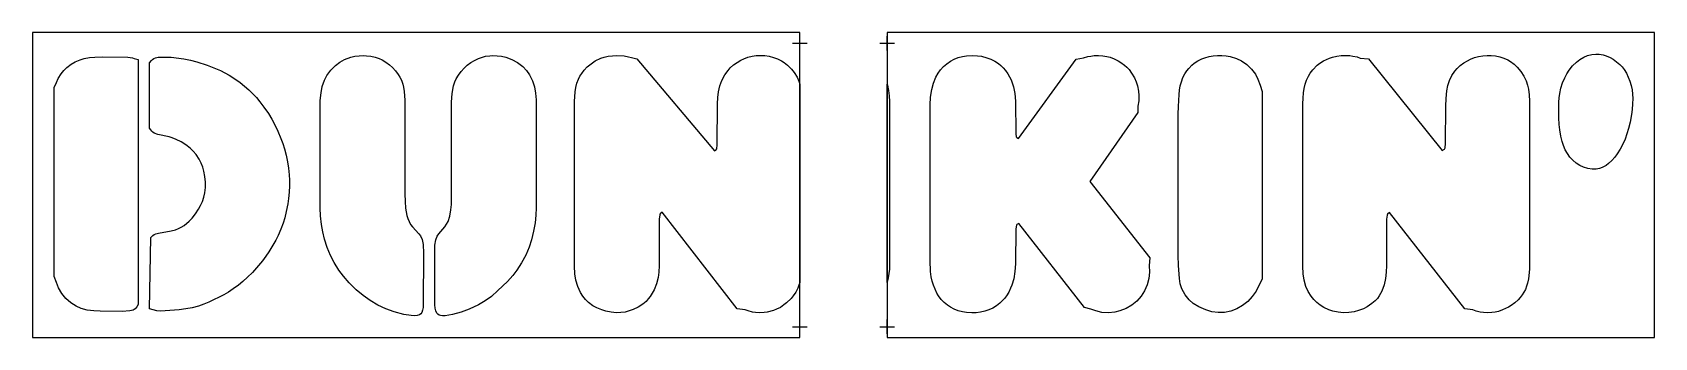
# Model space of a CAD drawing. Header units: inches. Extents: x 0 to 223, y 0 to 42.
import ezdxf

# ---------------------------------------------------------------- set-up
doc = ezdxf.new("R2010")
doc.units = ezdxf.units.IN
doc.header["$MEASUREMENT"] = 0
doc.layers.add('CUT', color=1, linetype='Continuous')
doc.layers.add('REG', color=5, linetype='Continuous')

msp = doc.modelspace()

# ---------------------------------------------------------------- linework, layer by layer
at = {"layer": 'CUT'}
for points in [[(3.93, 36.29), (4.31, 36.76), (4.73, 37.18), (5.33, 37.63), (5.86, 37.93), (6.55, 38.22), (7.12, 38.39), (7.84, 38.53), (8.58, 38.6), (9.64, 38.63), (13.11, 38.6), (13.77, 38.5), (13.98, 38.4), (14.53, 38.27), (14.53, 4.57), (14.34, 4.22), (14.14, 3.95), (13.86, 3.78), (13.37, 3.66), (12.35, 3.61), (9.32, 3.62), (8.42, 3.67), (7.54, 3.79), (6.69, 4.02), (6.01, 4.31), (5.26, 4.79), (4.59, 5.39), (4.02, 6.09), (3.56, 6.86), (3.29, 7.56), (3, 8.42), (3, 34.4), (3.32, 35.11), (3.55, 35.65)], [(23.78, 21.41), (23.72, 22.15), (23.58, 22.89), (23.41, 23.46), (23.19, 24.02), (22.91, 24.56), (22.49, 25.18), (22.1, 25.65), (21.67, 26.07), (21.07, 26.53), (20.43, 26.93), (19.76, 27.28), (19.21, 27.5), (18.78, 27.64), (17.22, 27.97), (16.74, 28.14), (16.55, 28.26), (16.4, 28.42), (16.29, 28.61), (16.11, 28.84), (16.11, 37.81), (16.37, 38.13), (16.51, 38.29), (16.69, 38.42), (16.91, 38.51), (17.29, 38.58), (17.71, 38.61), (19.05, 38.57), (20.82, 38.35), (21.71, 38.18), (22.59, 37.97), (24.03, 37.51), (25.85, 36.76), (27.06, 36.11), (27.83, 35.62), (28.57, 35.09), (29.17, 34.62), (29.73, 34.11), (30.8, 33.02), (31.28, 32.44), (31.83, 31.7), (32.44, 30.82), (32.92, 30.04), (33.28, 29.37), (33.73, 28.4), (34.16, 27.42), (34.43, 26.71), (34.67, 25.98), (34.89, 25.1), (35.07, 24.2), (35.2, 23.31), (35.3, 22.41), (35.34, 21.66), (35.34, 20.9), (35.3, 20.01), (35.21, 19.13), (35.1, 18.4), (34.9, 17.37), (34.68, 16.49), (34.45, 15.76), (34.13, 14.9), (33.77, 14.07), (33.44, 13.4), (32.52, 11.82), (32.09, 11.19), (31.64, 10.58), (30.23, 8.97), (29.58, 8.32), (28.91, 7.71), (28.32, 7.23), (27.58, 6.69), (26.95, 6.27), (26.29, 5.89), (24.25, 4.87), (23.54, 4.58), (22.83, 4.34), (21.95, 4.11), (21.07, 3.94), (20.18, 3.83), (18.25, 3.67), (17.66, 3.65), (17.12, 3.69), (16.11, 3.96), (16.26, 13.79), (16.55, 14.06), (16.74, 14.19), (16.97, 14.28), (17.35, 14.38), (19.08, 14.67), (19.65, 14.84), (20.06, 15), (20.46, 15.2), (20.84, 15.43), (21.53, 16), (21.95, 16.43), (22.42, 17.02), (22.84, 17.66), (23.12, 18.19), (23.36, 18.75), (23.55, 19.32), (23.68, 19.91), (23.77, 20.66)], [(39.6, 16.76), (39.55, 17.81), (39.54, 31.44), (39.57, 32.65), (39.67, 33.69), (39.85, 34.57), (40.14, 35.42), (40.49, 36.09), (41.02, 36.82), (41.65, 37.46), (42.25, 37.91), (42.91, 38.27), (43.75, 38.58), (44.33, 38.71), (44.91, 38.79), (45.5, 38.81), (45.94, 38.79), (46.53, 38.71), (47.11, 38.58), (47.67, 38.39), (48.08, 38.21), (48.59, 37.91), (49.08, 37.55), (49.52, 37.15), (49.93, 36.71), (50.29, 36.23), (50.52, 35.84), (50.72, 35.44), (50.91, 34.88), (51.02, 34.45), (51.11, 33.86), (51.18, 32.66), (51.19, 19.79), (51.22, 18.73), (51.29, 17.83), (51.48, 16.8), (51.61, 16.38), (51.78, 15.97), (51.99, 15.58), (52.24, 15.22), (53.13, 14.3), (53.37, 13.99), (53.59, 13.52), (53.71, 12.83), (53.74, 11.63), (53.73, 4.6), (53.7, 4.16), (53.64, 3.77), (53.52, 3.44), (53.39, 3.27), (53.22, 3.15), (52.9, 3.04), (52.51, 3), (52.08, 3.02), (51.05, 3.18), (49.74, 3.54), (48.6, 3.96), (47.5, 4.48), (46.45, 5.09), (45.45, 5.78), (44.52, 6.57), (43.55, 7.54), (42.75, 8.45), (42.11, 9.3), (41.46, 10.34), (40.97, 11.28), (40.5, 12.39), (40.13, 13.54), (39.9, 14.56), (39.73, 15.58)], [(58.27, 35.61), (58.57, 36.13), (58.93, 36.62), (59.33, 37.07), (59.77, 37.48), (60.25, 37.84), (60.76, 38.15), (61.3, 38.41), (61.72, 38.56), (62.29, 38.71), (62.87, 38.79), (63.31, 38.81), (63.9, 38.79), (64.48, 38.71), (65.06, 38.58), (65.91, 38.28), (66.7, 37.85), (67.41, 37.31), (67.92, 36.76), (68.34, 36.15), (68.74, 35.34), (69, 34.49), (69.17, 33.62), (69.25, 32.73), (69.27, 31.67), (69.26, 17.88), (69.2, 16.83), (69.09, 15.8), (68.89, 14.64), (68.62, 13.46), (68.3, 12.45), (67.82, 11.35), (67.24, 10.28), (66.58, 9.26), (66.03, 8.53), (65.31, 7.74), (64, 6.46), (63.09, 5.66), (62.22, 5.05), (61.3, 4.52), (60.06, 3.93), (58.93, 3.48), (57.77, 3.16), (56.76, 3.01), (56.36, 3), (56.11, 3.03), (55.9, 3.1), (55.72, 3.22), (55.58, 3.37), (55.44, 3.69), (55.36, 4.07), (55.33, 4.5), (55.32, 11.38), (55.34, 12.74), (55.44, 13.45), (55.63, 13.94), (55.86, 14.27), (56.7, 15.23), (56.94, 15.59), (57.14, 15.99), (57.38, 16.69), (57.54, 17.57), (57.6, 18.32), (57.62, 19.38), (57.63, 32.4), (57.71, 33.61), (57.9, 34.63), (58.09, 35.2)], [(78.84, 3.63), (78.27, 3.8), (77.58, 4.09), (77.06, 4.38), (76.45, 4.83), (76.02, 5.24), (75.65, 5.71), (75.34, 6.22), (74.97, 7.04), (74.72, 7.91), (74.58, 8.79), (74.51, 9.84), (74.5, 32.49), (74.59, 33.84), (74.69, 34.43), (74.85, 35), (75.06, 35.56), (75.27, 35.96), (75.51, 36.34), (75.87, 36.82), (76.28, 37.26), (76.62, 37.56), (77.35, 38.07), (78.16, 38.44), (78.59, 38.58), (79.17, 38.71), (79.75, 38.79), (80.34, 38.83), (81.37, 38.77), (81.95, 38.66), (82.37, 38.53), (83.11, 38.37), (93.77, 25.69), (93.97, 25.8), (94.07, 25.98), (94.14, 26.55), (94.17, 32.16), (94.22, 33.06), (94.31, 33.8), (94.51, 34.67), (94.78, 35.38), (95.2, 36.17), (95.64, 36.78), (95.94, 37.11), (96.39, 37.52), (96.87, 37.87), (97.39, 38.18), (97.79, 38.37), (98.35, 38.57), (98.93, 38.71), (99.51, 38.8), (100.1, 38.82), (100.7, 38.8), (101.29, 38.71), (101.87, 38.56), (102.43, 38.36), (102.97, 38.09), (103.35, 37.85), (103.82, 37.48), (104.35, 36.95), (104.72, 36.48), (105.11, 35.84), (105.36, 35.29), (105.5, 34.86), (105.5, 7.58), (105.38, 7.21), (105.21, 6.79), (104.93, 6.26), (104.59, 5.76), (104.31, 5.4), (103.68, 4.77), (103.32, 4.49), (102.82, 4.16), (102.28, 3.89), (101.87, 3.73), (101.02, 3.5), (100.58, 3.45), (99.99, 3.42), (99.41, 3.46), (98.97, 3.52), (98.4, 3.67), (97.98, 3.82), (96.88, 3.98), (86.58, 17.26), (86.29, 17.02), (86.23, 16.88), (86.16, 16.3), (86.14, 9.92), (86.11, 9.02), (86.02, 8.28), (85.81, 7.41), (85.47, 6.58), (84.93, 5.67), (84.66, 5.32), (84.35, 4.99), (83.9, 4.6), (83.27, 4.19), (82.6, 3.87), (82.04, 3.66), (81.47, 3.52), (80.89, 3.44), (80.3, 3.43), (79.57, 3.48)], [(151.92, 34.64), (152.07, 33.91), (152.11, 33.32), (152.09, 32.57), (151.97, 31.83), (151.97, 30.97), (145.38, 21.47), (153.62, 10.98), (153.53, 9.91), (153.56, 9.02), (153.47, 8.14), (153.24, 7.28), (152.89, 6.45), (152.41, 5.68), (151.82, 5), (151.12, 4.44), (150.34, 3.99), (149.51, 3.66), (148.79, 3.5), (147.91, 3.42), (147.03, 3.47), (146.17, 3.66), (145.48, 3.92), (144.65, 4.15), (135.59, 15.72), (135.35, 15.58), (135.28, 15.47), (135.2, 14.96), (135.15, 10.14), (135.07, 9.1), (134.9, 8.08), (134.66, 7.22), (134.48, 6.81), (134.21, 6.27), (133.89, 5.76), (133.62, 5.4), (133, 4.75), (132.53, 4.38), (132.02, 4.06), (131.48, 3.82), (130.91, 3.63), (130.33, 3.51), (129.75, 3.43), (129.16, 3.41), (128.42, 3.46), (127.84, 3.55), (127.27, 3.7), (126.72, 3.92), (126.19, 4.2), (125.82, 4.45), (125.36, 4.83), (124.94, 5.26), (124.58, 5.74), (124.35, 6.12), (124.08, 6.65), (123.86, 7.21), (123.69, 7.78), (123.57, 8.37), (123.48, 9.11), (123.4, 10.61), (123.41, 32.05), (123.48, 33.1), (123.63, 34.14), (123.86, 35.01), (124.2, 35.85), (124.5, 36.37), (124.85, 36.86), (125.26, 37.3), (125.71, 37.69), (126.2, 38.03), (126.73, 38.32), (127.28, 38.54), (127.85, 38.69), (128.43, 38.79), (129.17, 38.83), (129.91, 38.79), (130.49, 38.71), (131.21, 38.52), (131.77, 38.31), (132.3, 38.05), (132.81, 37.72), (133.15, 37.44), (133.47, 37.12), (133.76, 36.78), (134.11, 36.28), (134.53, 35.48), (134.7, 35.06), (134.87, 34.49), (135.04, 33.6), (135.14, 32.56), (135.2, 28.06), (135.26, 27.65), (135.32, 27.53), (135.55, 27.38), (143.5, 38.33), (144.5, 38.5), (145.07, 38.67), (145.51, 38.75), (145.96, 38.81), (146.55, 38.82), (147.14, 38.78), (147.72, 38.68), (148.15, 38.57), (148.71, 38.36), (149.25, 38.1), (149.63, 37.87), (150.11, 37.51), (150.44, 37.21), (150.75, 36.88), (151.11, 36.39), (151.49, 35.75), (151.74, 35.2)], [(165.52, 38.42), (166.2, 38.1), (166.93, 37.58), (167.58, 36.96), (168.13, 36.24), (168.48, 35.58), (168.77, 34.74), (169.04, 33.86), (169.04, 8.05), (168.6, 7.18), (168.21, 6.37), (167.69, 5.64), (167.07, 4.99), (166.36, 4.42), (165.59, 3.97), (164.76, 3.65), (163.89, 3.47), (163.02, 3.45), (162.15, 3.56), (161.29, 3.8), (160.33, 4.22), (159.57, 4.71), (159.02, 5.2), (158.45, 5.9), (158.22, 6.29), (158.03, 6.69), (157.8, 7.4), (157.67, 8.14), (157.55, 9.93), (157.51, 11.29), (157.51, 30.73), (157.54, 31.79), (157.64, 33.44), (157.7, 34.04), (157.8, 34.63), (157.96, 35.21), (158.17, 35.78), (158.44, 36.31), (158.68, 36.69), (158.96, 37.04), (159.38, 37.47), (159.73, 37.75), (160.23, 38.07), (160.76, 38.35), (161.18, 38.51), (161.75, 38.67), (162.33, 38.78), (162.91, 38.83), (163.5, 38.82), (164.09, 38.77), (164.67, 38.68)], [(178.78, 3.63), (178.22, 3.81), (177.54, 4.13), (177.03, 4.44), (176.57, 4.82), (176.14, 5.24), (175.77, 5.71), (175.38, 6.35), (175.07, 7.04), (174.84, 7.91), (174.71, 8.79), (174.64, 9.84), (174.63, 32.19), (174.67, 32.95), (174.74, 33.69), (174.84, 34.29), (174.98, 34.87), (175.17, 35.44), (175.42, 35.98), (175.65, 36.37), (176.01, 36.85), (176.64, 37.49), (177, 37.77), (177.5, 38.09), (178.32, 38.46), (178.74, 38.6), (179.32, 38.73), (179.91, 38.81), (180.5, 38.83), (181.09, 38.81), (181.53, 38.75), (182.11, 38.62), (182.53, 38.47), (183.67, 38.36), (193.81, 25.74), (194.1, 25.94), (194.2, 26.13), (194.27, 26.7), (194.3, 31.86), (194.35, 32.91), (194.45, 33.95), (194.59, 34.69), (194.81, 35.4), (195.13, 36.07), (195.55, 36.68), (195.85, 37.02), (196.29, 37.43), (196.76, 37.8), (197.27, 38.11), (197.68, 38.31), (198.23, 38.53), (198.8, 38.68), (199.38, 38.78), (199.97, 38.83), (200.56, 38.82), (201.15, 38.76), (201.73, 38.64), (202.29, 38.46), (202.83, 38.21), (203.21, 37.98), (203.69, 37.62), (204.12, 37.21), (204.6, 36.63), (205.01, 35.99), (205.34, 35.32), (205.53, 34.75), (205.66, 34.17), (205.75, 33.43), (205.8, 32.53), (205.82, 11.4), (205.79, 9.42), (205.65, 8.07), (205.53, 7.49), (205.41, 7.06), (205.25, 6.64), (205.05, 6.24), (204.81, 5.87), (204.53, 5.51), (204.23, 5.18), (203.78, 4.77), (203.3, 4.41), (202.92, 4.17), (202.1, 3.8), (201.53, 3.61), (201.09, 3.52), (200.65, 3.45), (200.06, 3.42), (199.47, 3.45), (199.03, 3.51), (198.46, 3.65), (198.04, 3.8), (196.9, 3.94), (186.57, 17.23), (186.3, 17), (186.24, 16.86), (186.17, 16.3), (186.15, 9.91), (186.11, 9.01), (186.02, 8.12), (185.84, 7.24), (185.53, 6.39), (185.16, 5.75), (184.89, 5.39), (184.58, 5.06), (184.13, 4.67), (183.51, 4.25), (182.97, 3.97), (182.28, 3.71), (181.7, 3.56), (180.98, 3.45), (180.24, 3.42), (179.51, 3.48)], [(212.28, 37.91), (212.75, 38.27), (213.26, 38.57), (213.8, 38.8), (214.37, 38.94), (214.94, 39), (215.37, 38.99), (215.94, 38.9), (216.36, 38.77), (216.9, 38.54), (217.29, 38.32), (217.78, 37.97), (218.23, 37.57), (218.53, 37.24), (218.8, 36.88), (219.13, 36.37), (219.39, 35.83), (219.61, 35.27), (219.78, 34.69), (219.9, 34.11), (219.97, 33.51), (220, 32.91), (219.99, 32.16), (219.94, 31.41), (219.84, 30.68), (219.64, 29.65), (219.43, 28.77), (219.2, 28.04), (218.94, 27.32), (218.63, 26.63), (218.28, 25.95), (217.88, 25.3), (217.52, 24.81), (217.13, 24.36), (216.69, 23.95), (216.33, 23.69), (215.82, 23.41), (215.41, 23.27), (214.98, 23.19), (214.4, 23.18), (213.81, 23.27), (213.25, 23.44), (212.71, 23.69), (212.21, 24.01), (211.76, 24.4), (211.35, 24.85), (211.01, 25.34), (210.72, 25.86), (210.48, 26.42), (210.3, 26.99), (210.12, 27.72), (209.97, 28.6), (209.89, 29.34), (209.84, 30.24), (209.84, 32.38), (209.88, 32.98), (209.97, 33.59), (210.13, 34.33), (210.36, 35.05), (210.66, 35.75), (210.94, 36.28), (211.27, 36.79), (211.74, 37.38)], [(117.54, 34.73), (117.7, 34), (117.78, 33.26), (117.81, 32.5), (117.81, 9.4), (117.74, 8.8), (117.65, 8.21), (117.52, 7.63), (117.5, 7.58), (117.5, 34.86)]]:
    msp.add_lwpolyline(points, close=True, dxfattribs=at)
at = {"layer": 'REG'}
for points in [[(0, 0), (105.5, 0), (105.5, 42), (0, 42)], [(117.5, 0), (223, 0), (223, 42), (117.5, 42)]]:
    msp.add_lwpolyline(points, close=True, dxfattribs=at)
for points in [[(104.5, 40.5), (106.5, 40.5)], [(105.5, 39.5), (105.5, 41.5)], [(116.5, 40.5), (118.5, 40.5)], [(117.5, 39.5), (117.5, 41.5)], [(105.5, 0.5), (105.5, 2.5)], [(117.5, 0.5), (117.5, 2.5)], [(104.5, 1.5), (106.5, 1.5)], [(116.5, 1.5), (118.5, 1.5)]]:
    msp.add_lwpolyline(points, dxfattribs=at)

doc.saveas('drawing.dxf')
